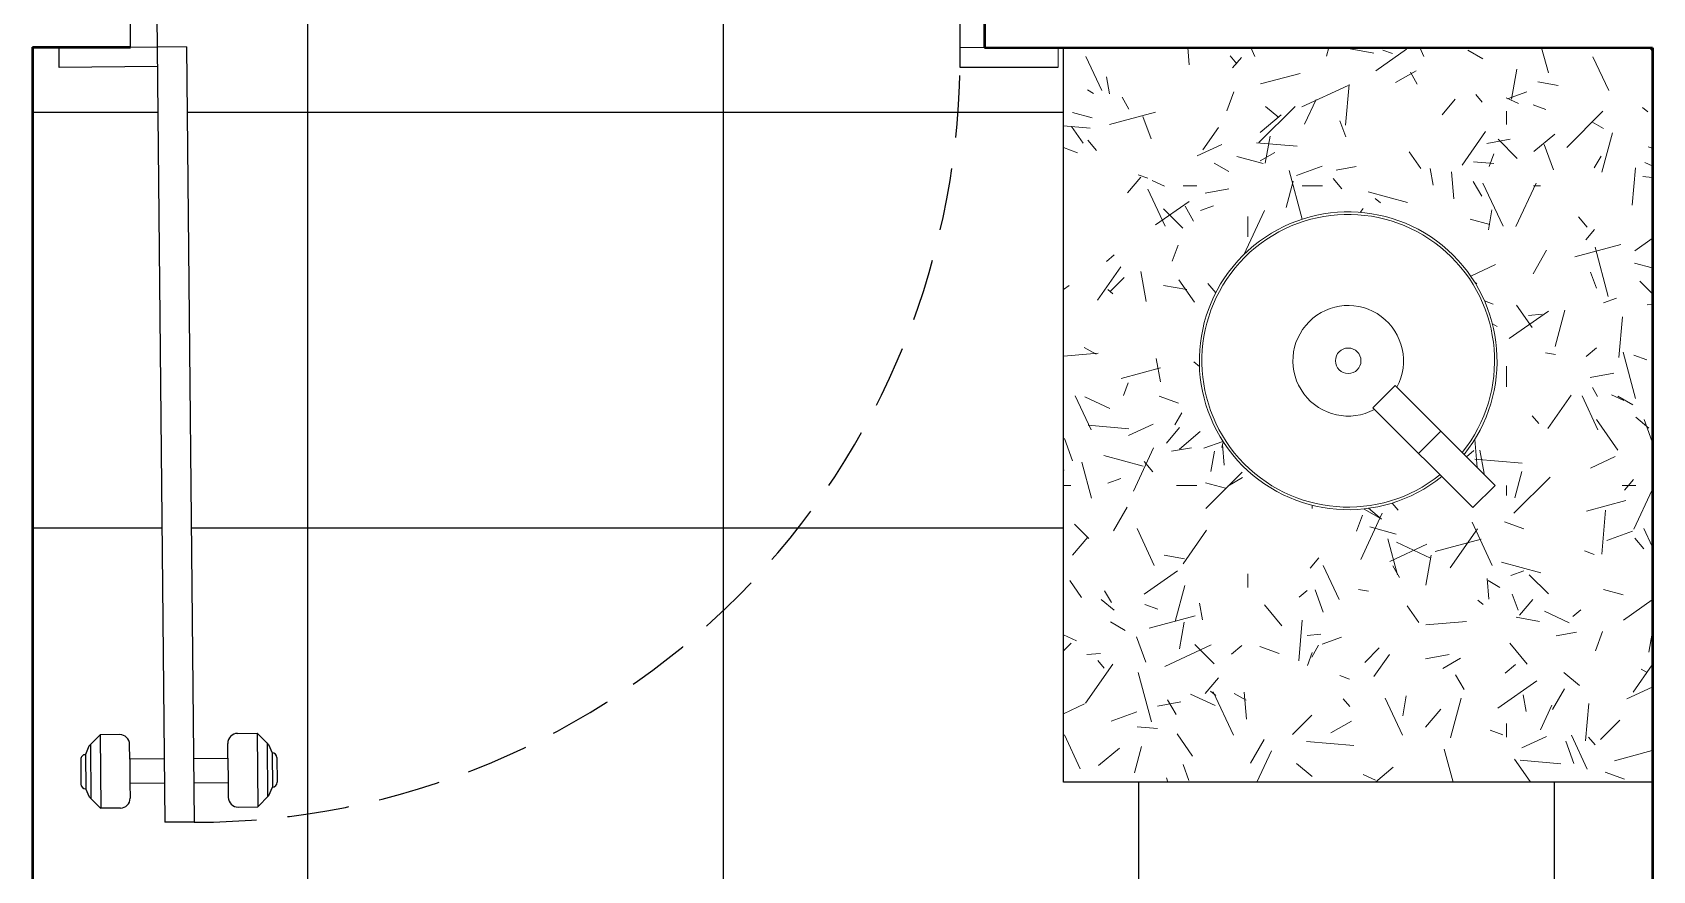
# Model space of a CAD drawing. Header units: centimetres. Extents: x -48696 to 156237, y -5617 to 29024.
# Drawn here: x -13428 to -13262.9, y 15436.2 to 15521.6 of the extents above; entities that cross this region are included whole.
import ezdxf

# ---------------------------------------------------------------- set-up
doc = ezdxf.new("R2010")
doc.units = ezdxf.units.CM
doc.linetypes.add('HIDDEN', pattern=[9.525, 6.35, -3.175])
for name, color, linetype in [('ACESSORIOS', 2, 'Continuous'), ('Piso', 55, 'Continuous'), ('PORTAS', 3, 'Continuous'), ('Portas-Projeção', 55, 'HIDDEN')]:
    doc.layers.add(name, color=color, linetype=linetype)
for name, color, linetype, lineweight in [('Hachura', 1, 'Continuous', 9), ('Moveis', 1, 'Continuous', 9), ('Parede Baixa', 5, 'Continuous', 50), ('Portas - Janelas', 2, 'Continuous', 20)]:
    doc.layers.add(name, color=color, linetype=linetype, lineweight=lineweight)

msp = doc.modelspace()

# ---------------------------------------------------------------- hatches: boundary and pattern name
at = {"layer": 'Hachura', "transparency": 33554687}
h = msp.add_hatch(dxfattribs=at)
h.set_pattern_fill('TEXTURED', color=55, scale=34.666667, angle=450, pattern_type=2)
h.set_pattern_definition([(90, (4110.98, 2574.59), (-26.346667, 15.253333), [1.386667, -23.226667, 1.04, -10.053333, 2.08, -24.613333]), (95, (4098.5, 2558.99), (-26.945558, 13.65015), [2.773333, -23.226667, 2.08, -10.053333, 4.16, -24.613333]), (100, (4096.767, 2568.005), (-32.973117, 9.322576), [2.426667, -5.893333, 3.12, -18.373333, 1.733333, -22.88]), (105, (4093.647, 2561.765), (-31.160774, 7.800804), [4.853333, -5.893333, 5.2, -18.373333, 3.813333, -22.88]), (110, (4107.86, 2564.538), (-25.535034, 15.42331), [2.773333, -19.066667, 2.426667, -14.213333, 1.733333, -11.093333]), (115, (4112.714, 2569.391), (-25.272984, 17.285344), [3.813333, -19.066667, 4.853333, -14.213333, 4.16, -11.093333]), (120, (4109.94, 2574.59), (-29.357105, -2.53867), [1.733333, -11.44, 1.386667, -16.986667, 1.04, -22.533333]), (125, (4122.42, 2558.99), (-34.392808, 2.579614), [3.813333, -11.44, 2.773333, -16.986667, 2.08, -22.533333]), (130, (4102.314, 2564.885), (-25.002797, 3.909928), [1.386667, -15.253333, 1.04, -9.706667, 2.773333, -17.68]), (135, (4114.794, 2564.885), (-34.07312, -7.10878), [2.773333, -15.253333, 2.08, -9.706667, 5.2, -17.68]), (140, (4114.794, 2570.085), (-27.240315, -9.273087), [0.693333, -12.826667, 1.733333, -21.146667, 2.08, -10.746667]), (150, (4112.367, 2571.125), (-25.850663, -11.494661), [1.733333, -14.213333, 0.693333, -16.64, 1.386667, -12.826667]), (155, (4112.367, 2558.645), (-36.061189, -8.429678), [3.813333, -14.213333, 1.386667, -16.64, 2.773333, -12.826667]), (160, (4116.527, 2567.311), (-24.912258, -12.698662), [1.04, -6.586667, 2.08, -11.093333, 1.386667, -15.253333]), (165, (4119.647, 2554.83), (-26.94076, -26.87634), [2.08, -6.586667, 4.16, -11.093333, 2.773333, -15.253333]), (170, (4096.074, 2569.045), (-19.034248, -24.100884), [2.426667, -15.253333, 1.04, -18.026667, 2.08, -16.986667]), (175, (4121.034, 2572.165), (-17.13321, -28.776244), [4.853333, -15.253333, 2.08, -18.026667, 4.16, -16.986667]), (180, (4110.98, 2571.125), (-12.826667, -30.506667), [2.08, -10.746667, 1.386667, -21.146667, 0.693333, -21.493333]), (185, (4098.5, 2558.645), (-22.551536, -32.5962), [4.16, -10.746667, 1.386667, -21.146667, 1.386667, -21.493333]), (190, (4100.234, 2565.578), (-16.772345, -28.65448), [2.426667, -13.52, 2.08, -11.093333, 2.426667, -25.306667]), (195, (4093.994, 2571.818), (-14.211118, -30.007247), [4.853333, -13.52, 4.16, -11.093333, 4.853333, -25.306667]), (200, (4119.994, 2563.151), (-9.439865, -27.784217), [2.773333, -9.013333, 1.386667, -18.373333, 2.08, -20.106667]), (205, (4119.994, 2581.871), (-6.98239, -28.501228), [5.2, -9.013333, 2.773333, -18.373333, 4.16, -20.106667]), (210, (4115.834, 2553.79), (-3.29244, -33.123994), [1.733333, -23.226667, 2.08, -10.746667, 2.426667, -14.213333]), (215, (4112.714, 2556.91), (-1.15916, -37.630215), [3.813333, -23.226667, 4.16, -10.746667, 4.853333, -14.213333]), (220, (4123.46, 2561.418), (-8.235192, -32.252453), [1.04, -7.626667, 1.386667, -14.906667, 2.773333, -19.413333]), (225, (4120.34, 2564.538), (-5.392868, -37.259813), [2.08, -7.626667, 2.773333, -14.906667, 5.2, -19.413333]), (230, (4095.727, 2551.018), (3.952657, -25.491192), [2.08, -12.48, 2.426667, -10.746667, 1.386667, -14.56]), (235, (4117.567, 2564.885), (8.715074, -26.839252), [4.16, -12.48, 4.853333, -10.746667, 2.773333, -14.56]), (240, (4125.54, 2579.791), (13.955328, -23.668663), [1.386667, -9.706667, 2.773333, -21.493333, 2.426667, -19.76]), (245, (4106.474, 2576.671), (12.009376, -30.84535), [2.773333, -9.706667, 5.2, -21.493333, 4.853333, -19.76]), (250, (4106.127, 2556.91), (18.769537, -27.49079), [2.08, -14.56, 1.733333, -13.173333, 1.386667, -21.146667]), (255, (4118.607, 2553.79), (23.300267, -29.57151), [4.16, -14.56, 3.813333, -13.173333, 2.773333, -21.146667]), (260, (4114.447, 2558.991), (19.543121, -24.918868), [3.12, -11.44, 2.08, -15.6, 2.773333, -15.253333]), (265, (4098.847, 2574.59), (27.85683, -23.6646), [3.813333, -11.44, 4.16, -15.6, 4.506667, -15.253333])])
h.paths.add_polyline_path([(-13282.11848, 15478.62416), (-13278.95909, 15475.46477), (-13281.22658, 15473.19729), (-13284.38597, 15476.35668, -18.865674715)], flags=16)
h.paths.add_polyline_path([(-13292.61658, 15488.15478, -1), (-13295.21658, 15488.15478, -1)], flags=0)
h.paths.add_polyline_path([(-13262.93396, 15520.04506), (-13322.93396, 15520.06251), (-13322.93396, 15445.23263), (-13262.93396, 15445.23263)])
at = {"layer": 'Piso'}
h = msp.add_hatch(dxfattribs=at)
h.set_pattern_fill('ANSI37', color=256, scale=13.333333, angle=45)
h.set_pattern_definition([(90, (5480.73, -3367.213), (-42.33333, 2e-14), []), (180, (5480.73, -3367.213), (-2e-14, -42.33333), [])])
h.paths.add_polyline_path([(-13322.93396, 15520.06251), (-13323.46994, 15520.06485), (-13323.46994, 15518.06485), (-13333.46856, 15518.17859), (-13333.46856, 15523.06485), (-13415.29091, 15523.11661), (-13415.29281, 15520.11645), (-13412.26172, 15520.14609), (-13411.55282, 15447.64955), (-13408.05299, 15447.68378), (-13408.0505, 15450.59965), (-13404.50219, 15450.59662), (-13403.22737, 15448.75319), (-13402.46257, 15448.75319), (-13402.46257, 15444.69951), (-13403.26624, 15444.63783), (-13404.89659, 15442.3539), (-13408.51191, 15442.58599), (-13408.02854, 15445.1839), (-13411.52837, 15445.14967), (-13411.48926, 15441.14986), (-13414.48912, 15441.12053), (-13414.52823, 15445.12034), (-13418.0284, 15445.12034), (-13418.0284, 15442.37146), (-13421.77048, 15442.37146), (-13423.68723, 15444.71283), (-13423.27928, 15447.86487), (-13421.51692, 15450.43327), (-13417.99633, 15450.43327), (-13418.05251, 15447.586), (-13414.55268, 15447.62022), (-13415.24202, 15518.11685), (-13425.24154, 15518.11685), (-13425.24154, 15520.09226), (-13427.96994, 15520.09226), (-13427.94464, 15380.22243), (-13262.90596, 15380.17444), (-13262.90596, 15381.94603), (-13267.13396, 15381.94603), (-13267.55475, 15383.92709), (-13268.32066, 15385.02345), (-13268.35049, 15401.5017), (-13265.3524, 15401.5017), (-13265.85221, 15398.89914), (-13267.13396, 15386.21269), (-13262.90596, 15386.21269), (-13262.90596, 15403.25609), (-13269.54512, 15403.72791), (-13270.30833, 15407.32817), (-13271.50304, 15407.32817), (-13271.50304, 15389.959), (-13333.13753, 15389.05022), (-13330.46027, 15431.87518), (-13271.50304, 15428.96401), (-13271.50304, 15411.59484), (-13269.8174, 15411.59484), (-13269.40629, 15415.6299), (-13262.90596, 15417.9447), (-13262.90596, 15445.23263), (-13322.93396, 15445.23263)])
edge = h.paths.add_edge_path()
edge.add_line((-13262.90596, 15293.21452), (-13427.96994, 15293.21452))
edge.add_line((-13427.96994, 15293.21452), (-13427.94667, 15373.22243))
edge.add_line((-13427.94667, 15373.22243), (-13262.90596, 15373.22243))
edge.add_line((-13262.90596, 15373.22243), (-13262.90596, 15341.50104))
edge.add_line((-13262.90596, 15341.50104), (-13265.09837, 15341.50104))
edge.add_line((-13265.09837, 15341.50104), (-13264.44696, 15334.73636))
edge.add_line((-13264.44696, 15334.73636), (-13267.07838, 15334.73636))
edge.add_line((-13267.07838, 15334.73636), (-13273.82594, 15334.22804))
edge.add_line((-13273.82594, 15334.22804), (-13273.82594, 15333.10104))
edge.add_line((-13273.82594, 15333.10104), (-13302.05227, 15333.10104))
edge.add_line((-13302.05227, 15333.10104), (-13302.05227, 15345.67271))
edge.add_line((-13302.05227, 15345.67271), (-13332.73415, 15345.67271))
edge.add_line((-13332.73415, 15345.67271), (-13332.73415, 15314.92938))
edge.add_line((-13332.73415, 15314.92938), (-13302.05227, 15314.92938))
edge.add_line((-13302.05227, 15314.92938), (-13302.05227, 15327.50104))
edge.add_line((-13302.05227, 15327.50104), (-13273.82594, 15327.50104))
edge.add_line((-13273.82594, 15327.50104), (-13273.82594, 15326.37404))
edge.add_line((-13273.82594, 15326.37404), (-13269.81613, 15326.37404))
edge.add_line((-13269.81613, 15326.37404), (-13267.07838, 15325.86573))
edge.add_line((-13267.07838, 15325.86573), (-13264.44696, 15325.86573))
edge.add_line((-13264.44696, 15325.86573), (-13264.44243, 15319.90811))
edge.add_line((-13264.44243, 15319.90811), (-13264.4713, 15319.45824))
edge.add_line((-13264.4713, 15319.45824), (-13262.90596, 15319.10104))
edge.add_line((-13262.90596, 15319.10104), (-13262.90596, 15293.17153))

# ---------------------------------------------------------------- linework, layer by layer
at = {"color": 5}
msp.add_line((-13417.96994, 15520.09015), (-13417.96994, 15535.09305), dxfattribs=at)
at = {"color": 2}
msp.add_line((-13411.48926, 15441.14986), (-13414.48941, 15441.14986), dxfattribs=at)
at = {"layer": 'ACESSORIOS'}
for p, q in [((-13425.24154, 15518.01907), (-13425.24154, 15520.09305)), ((-13278.95909, 15475.46477), (-13281.22658, 15473.19729))]:
    msp.add_line(p, q, dxfattribs=at)
msp.add_lwpolyline([(-13262.90596, 15445.23263), (-13322.93396, 15445.23263), (-13322.93396, 15520.06251)], dxfattribs=at)
at = {"layer": 'Moveis'}
msp.add_circle((-13293.91658, 15488.15478), 1.3, dxfattribs=at)
for radius, start, end in [(14.90667, 321.17465, 308.82535), (5.63333, 331.5360735, 298.4639265)]:
    msp.add_arc((-13293.91658, 15488.15478), radius, start, end, dxfattribs=at)
for points, invisible_edges in [([(-13329.37993, 15450.26735), (-13329.30686, 15410.99194), (-13329.31637, 15409.04303)], 13), ([(-13329.37993, 15450.26735), (-13329.30686, 15410.99194), (-13329.31637, 15409.04303)], 13), ([(-13329.37993, 15450.26735), (-13329.30686, 15410.99194), (-13329.31637, 15409.04303)], 13), ([(-13329.37993, 15450.26735), (-13329.30686, 15410.99194), (-13329.31637, 15409.04303)], 13), ([(-13329.37993, 15450.26735), (-13329.30686, 15410.99194), (-13329.31637, 15409.04303)], 13), ([(-13329.29807, 15450.25543), (-13329.2308, 15413.21458), (-13329.30686, 15410.99194)], 13), ([(-13329.29807, 15450.25543), (-13329.2308, 15413.21458), (-13329.30686, 15410.99194)], 13), ([(-13329.29807, 15450.25543), (-13329.2308, 15413.21458), (-13329.30686, 15410.99194)], 13), ([(-13329.29807, 15450.25543), (-13329.2308, 15413.21458), (-13329.30686, 15410.99194)], 13), ([(-13329.29807, 15450.25543), (-13329.2308, 15413.21458), (-13329.30686, 15410.99194)], 13), ([(-13329.13423, 15450.233), (-13329.07877, 15415.43331), (-13329.2308, 15413.21458)], 13), ([(-13329.13423, 15450.233), (-13329.07877, 15415.43331), (-13329.2308, 15413.21458)], 13), ([(-13329.13423, 15450.233), (-13329.07877, 15415.43331), (-13329.2308, 15413.21458)], 13), ([(-13329.13423, 15450.233), (-13329.07877, 15415.43331), (-13329.2308, 15413.21458)], 13), ([(-13329.13423, 15450.233), (-13329.07877, 15415.43331), (-13329.2308, 15413.21458)], 13), ([(-13328.80614, 15450.1938), (-13328.73462, 15417.57921), (-13329.07877, 15415.43331)], 13), ([(-13328.80614, 15450.1938), (-13328.73462, 15417.57921), (-13329.07877, 15415.43331)], 13), ([(-13328.80614, 15450.1938), (-13328.73462, 15417.57921), (-13329.07877, 15415.43331)], 13), ([(-13328.80614, 15450.1938), (-13328.73462, 15417.57921), (-13329.07877, 15415.43331)], 13), ([(-13328.80614, 15450.1938), (-13328.73462, 15417.57921), (-13329.07877, 15415.43331)], 13), ([(-13328.14896, 15450.13447), (-13328.07983, 15419.65154), (-13328.73462, 15417.57921)], 13), ([(-13328.14896, 15450.13447), (-13328.07983, 15419.65154), (-13328.73462, 15417.57921)], 13), ([(-13328.14896, 15450.13447), (-13328.07983, 15419.65154), (-13328.73462, 15417.57921)], 13), ([(-13328.14896, 15450.13447), (-13328.07983, 15419.65154), (-13328.73462, 15417.57921)], 13), ([(-13328.14896, 15450.13447), (-13328.07983, 15419.65154), (-13328.73462, 15417.57921)], 13), ([(-13327.16113, 15450.1082), (-13327.12853, 15421.6056), (-13328.07983, 15419.65154)], 13), ([(-13327.16113, 15450.1082), (-13327.12853, 15421.6056), (-13328.07983, 15419.65154)], 13), ([(-13327.16113, 15450.1082), (-13327.12853, 15421.6056), (-13328.07983, 15419.65154)], 13), ([(-13327.16113, 15450.1082), (-13327.12853, 15421.6056), (-13328.07983, 15419.65154)], 13), ([(-13327.16113, 15450.1082), (-13327.12853, 15421.6056), (-13328.07983, 15419.65154)], 13), ([(-13325.93247, 15450.47475), (-13325.90126, 15423.39923), (-13327.12853, 15421.6056)], 13), ([(-13325.93247, 15450.47475), (-13325.90126, 15423.39923), (-13327.12853, 15421.6056)], 13), ([(-13325.93247, 15450.47475), (-13325.90126, 15423.39923), (-13327.12853, 15421.6056)], 13), ([(-13325.93247, 15450.47475), (-13325.90126, 15423.39923), (-13327.12853, 15421.6056)], 13), ([(-13325.93247, 15450.47475), (-13325.90126, 15423.39923), (-13327.12853, 15421.6056)], 13), ([(-13325.90126, 15423.39923), (-13325.4678, 15450.47475), (-13324.42447, 15424.99372)], 3), ([(-13325.90126, 15423.39923), (-13325.4678, 15450.47475), (-13324.42447, 15424.99372)], 3), ([(-13325.90126, 15423.39923), (-13325.4678, 15450.47475), (-13324.42447, 15424.99372)], 3), ([(-13325.90126, 15423.39923), (-13325.4678, 15450.47475), (-13324.42447, 15424.99372)], 3), ([(-13325.90126, 15423.39923), (-13325.4678, 15450.47475), (-13324.42447, 15424.99372)], 3), ([(-13324.42447, 15424.99372), (-13323.86907, 15450.90675), (-13322.73005, 15426.35469)], 3), ([(-13324.42447, 15424.99372), (-13323.86907, 15450.90675), (-13322.73005, 15426.35469)], 3), ([(-13324.42447, 15424.99372), (-13323.86907, 15450.90675), (-13322.73005, 15426.35469)], 3), ([(-13324.42447, 15424.99372), (-13323.86907, 15450.90675), (-13322.73005, 15426.35469)], 3), ([(-13324.42447, 15424.99372), (-13323.86907, 15450.90675), (-13322.73005, 15426.35469)], 3), ([(-13323.86907, 15450.94664), (-13316.72514, 15428.77165), (-13318.8384, 15428.26426)], 13), ([(-13323.86907, 15450.94664), (-13318.8384, 15428.26426), (-13320.85453, 15427.45277)], 13), ([(-13323.86907, 15450.94664), (-13320.85453, 15427.45277), (-13322.73005, 15426.35469)], 13), ([(-13323.86907, 15450.94664), (-13316.72514, 15428.77165), (-13318.8384, 15428.26426)], 13), ([(-13323.86907, 15450.94664), (-13318.8384, 15428.26426), (-13320.85453, 15427.45277)], 13), ([(-13323.86907, 15450.94664), (-13320.85453, 15427.45277), (-13322.73005, 15426.35469)], 13), ([(-13323.86907, 15450.94664), (-13316.72514, 15428.77165), (-13318.8384, 15428.26426)], 13), ([(-13323.86907, 15450.94664), (-13318.8384, 15428.26426), (-13320.85453, 15427.45277)], 13), ([(-13323.86907, 15450.94664), (-13320.85453, 15427.45277), (-13322.73005, 15426.35469)], 13), ([(-13323.86907, 15450.94664), (-13316.72514, 15428.77165), (-13318.8384, 15428.26426)], 13), ([(-13323.86907, 15450.94664), (-13318.8384, 15428.26426), (-13320.85453, 15427.45277)], 13), ([(-13323.86907, 15450.94664), (-13320.85453, 15427.45277), (-13322.73005, 15426.35469)], 13), ([(-13323.86907, 15450.94664), (-13316.72514, 15428.77165), (-13318.8384, 15428.26426)], 13), ([(-13323.86907, 15450.94664), (-13318.8384, 15428.26426), (-13320.85453, 15427.45277)], 13), ([(-13323.86907, 15450.94664), (-13320.85453, 15427.45277), (-13322.73005, 15426.35469)], 13), ([(-13316.001, 15450.49075), (-13314.56035, 15428.96401), (-13316.72514, 15428.77165)], 13), ([(-13316.001, 15450.49075), (-13314.56035, 15428.96401), (-13316.72514, 15428.77165)], 13), ([(-13316.001, 15450.49075), (-13314.56035, 15428.96401), (-13316.72514, 15428.77165)], 13), ([(-13316.001, 15450.49075), (-13314.56035, 15428.96401), (-13316.72514, 15428.77165)], 13), ([(-13316.001, 15450.49075), (-13314.56035, 15428.96401), (-13316.72514, 15428.77165)], 13)]:
    msp.add_3dface(points, dxfattribs=dict(at, invisible_edges=invisible_edges))
at = {"layer": 'Parede Baixa'}
for p, q in [((-13330.96994, 15535.06485), (-13330.96994, 15520.06485)), ((-13427.96994, 15520.09305), (-13427.96994, 15293.22244)), ((-13427.96994, 15520.09305), (-13417.96994, 15520.09015)), ((-13330.96994, 15520.06485), (-13262.90596, 15520.04506)), ((-13262.90596, 15520.04506), (-13262.90596, 15293.17153))]:
    msp.add_line(p, q, dxfattribs=at)
at = {"layer": 'PORTAS', "color": 2, "linetype": 'Continuous'}
for p, q in [((-13415.29091, 15523.11661), (-13415.26157, 15520.11675)), ((-13333.46994, 15523.06485), (-13333.46994, 15518.06485)), ((-13412.26172, 15520.14609), (-13415.26157, 15520.11675)), ((-13415.26157, 15520.11675), (-13414.48941, 15441.14986)), ((-13412.26172, 15520.14609), (-13411.48926, 15441.14986)), ((-13415.24202, 15518.11685), (-13425.24154, 15518.01907)), ((-13333.46994, 15518.06485), (-13323.46994, 15518.06485)), ((-13421.07681, 15450.05654), (-13422.21199, 15448.89894)), ((-13421.14403, 15449.98799), (-13421.07548, 15449.92077)), ((-13419.07691, 15450.0761), (-13421.07681, 15450.05654)), ((-13421.07681, 15450.05654), (-13421.00348, 15442.5569)), ((-13407.07748, 15450.19343), (-13405.07757, 15450.21299)), ((-13405.07757, 15450.21299), (-13405.00424, 15442.71335)), ((-13405.07757, 15450.21299), (-13403.91997, 15449.07781)), ((-13405.00903, 15450.14577), (-13405.07625, 15450.07722)), ((-13422.21199, 15448.89894), (-13422.55718, 15448.04197)), ((-13422.06698, 15449.04681), (-13422.01321, 15443.54708)), ((-13418.05251, 15447.586), (-13418.06718, 15449.08592)), ((-13408.05299, 15447.68378), (-13408.06765, 15449.1837)), ((-13404.06784, 15449.22282), (-13404.01407, 15443.72308)), ((-13403.91997, 15449.07781), (-13403.55809, 15448.22775)), ((-13423.05227, 15447.53711), (-13423.02782, 15445.03723)), ((-13422.55718, 15448.04197), (-13422.52296, 15444.54214)), ((-13414.55268, 15447.62022), (-13418.05251, 15447.586)), ((-13418.05251, 15447.586), (-13418.02806, 15445.08612)), ((-13411.55282, 15447.64955), (-13408.05299, 15447.68378)), ((-13408.05299, 15447.68378), (-13408.02854, 15445.1839)), ((-13403.55809, 15448.22775), (-13403.52387, 15444.72792)), ((-13403.05323, 15447.73267), (-13403.02878, 15445.23278)), ((-13414.52823, 15445.12034), (-13418.02806, 15445.08612)), ((-13418.02806, 15445.08612), (-13418.0134, 15443.58619)), ((-13411.52837, 15445.14967), (-13408.02854, 15445.1839)), ((-13408.02854, 15445.1839), (-13408.01387, 15443.68397)), ((-13422.16108, 15443.69208), (-13422.52296, 15444.54214)), ((-13421.00348, 15442.5569), (-13422.16108, 15443.69208)), ((-13405.00424, 15442.71335), (-13403.86906, 15443.87095)), ((-13403.86906, 15443.87095), (-13403.52387, 15444.72792)), ((-13419.00362, 15442.58624), (-13421.00352, 15442.56668)), ((-13407.00414, 15442.69379), (-13405.00424, 15442.71335))]:
    msp.add_line(p, q, dxfattribs=at)
for centre, radius, start, end in [((-13419.06713, 15449.07615), 1, 0.5602416, 90.5602416), ((-13407.0677, 15449.19348), 1, 90.5602416, 180.5602416), ((-13422.55229, 15447.542), 0.5, 90.5602416, 180.5602416), ((-13403.5532, 15447.72778), 0.5, 0.5602416, 90.5602416), ((-13422.52785, 15445.04212), 0.5, 180.5602416, 270.5602416), ((-13403.52876, 15445.2279), 0.5, 270.5602416, 0.5602416), ((-13419.0134, 15443.58619), 1, 270.5602416, 0.5602416), ((-13407.01392, 15443.69374), 1, 180.5602416, 270.5602416)]:
    msp.add_arc(centre, radius, start, end, dxfattribs=at)
at = {"layer": 'Portas - Janelas'}
for p, q in [((-13417.96994, 15520.09027), (-13415.26157, 15520.11675)), ((-13330.96994, 15520.06485), (-13333.46994, 15520.06485)), ((-13323.46994, 15518.06485), (-13323.46994, 15520.06485)), ((-13289.13213, 15485.63781), (-13291.39962, 15483.37032)), ((-13278.95909, 15475.46477), (-13289.13213, 15485.63781)), ((-13291.39962, 15483.37032), (-13281.22658, 15473.19729)), ((-13284.47682, 15480.9825), (-13286.7443, 15478.71501))]:
    msp.add_line(p, q, dxfattribs=at)
msp.add_arc((-13293.91658, 15488.15478), 15.16667, 321.0683978, 308.9316022, dxfattribs=at)
at = {"layer": 'Portas-Projeção'}
msp.add_arc((-13411.37858, 15519.06485), 77.91506, 269.9186094, 0.7353822, dxfattribs=at)

doc.saveas('drawing.dxf')
